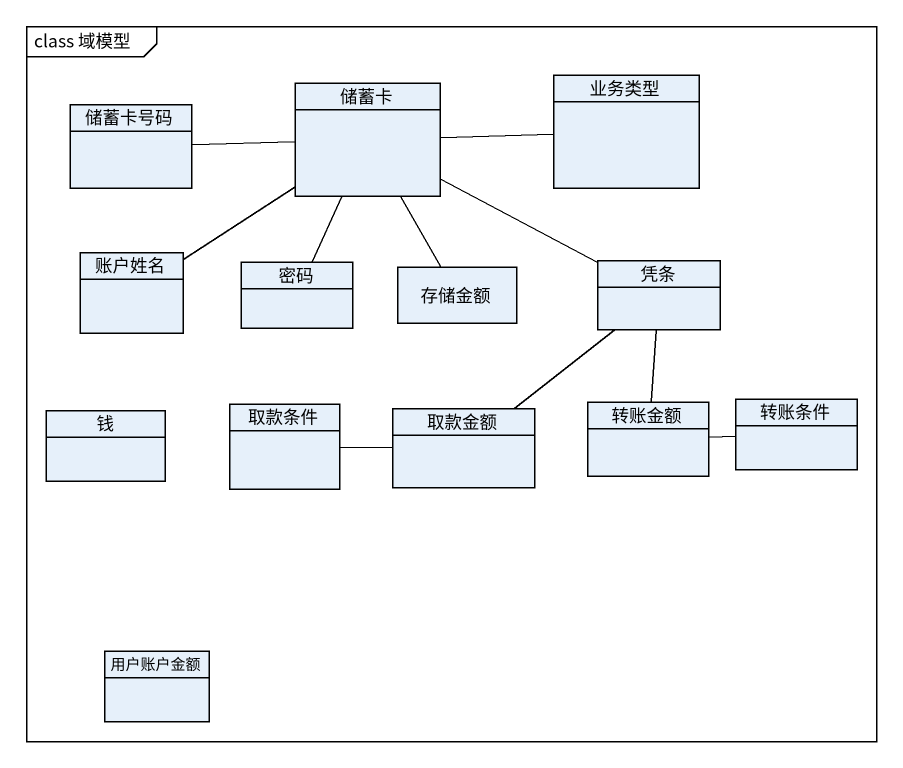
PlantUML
@startuml
mainframe class 域模型
hide circle
hide empty members
class 储蓄卡号码
class 储蓄卡
class 业务类型
class 账户姓名
class 密码
class 存储金额
class 凭条
class 钱
class 取款条件
class 取款金额
class 转账金额
class 转账条件
class 用户账户金额
储蓄卡号码 -right- 储蓄卡
储蓄卡 -right- 业务类型
储蓄卡 -- 密码
储蓄卡 -right- 凭条
账户姓名 -up- 储蓄卡
存储金额 -up- 储蓄卡
凭条 -- 取款金额
取款条件 -right- 取款金额
转账金额 -up- 凭条
转账金额 -right- 转账条件
@enduml
